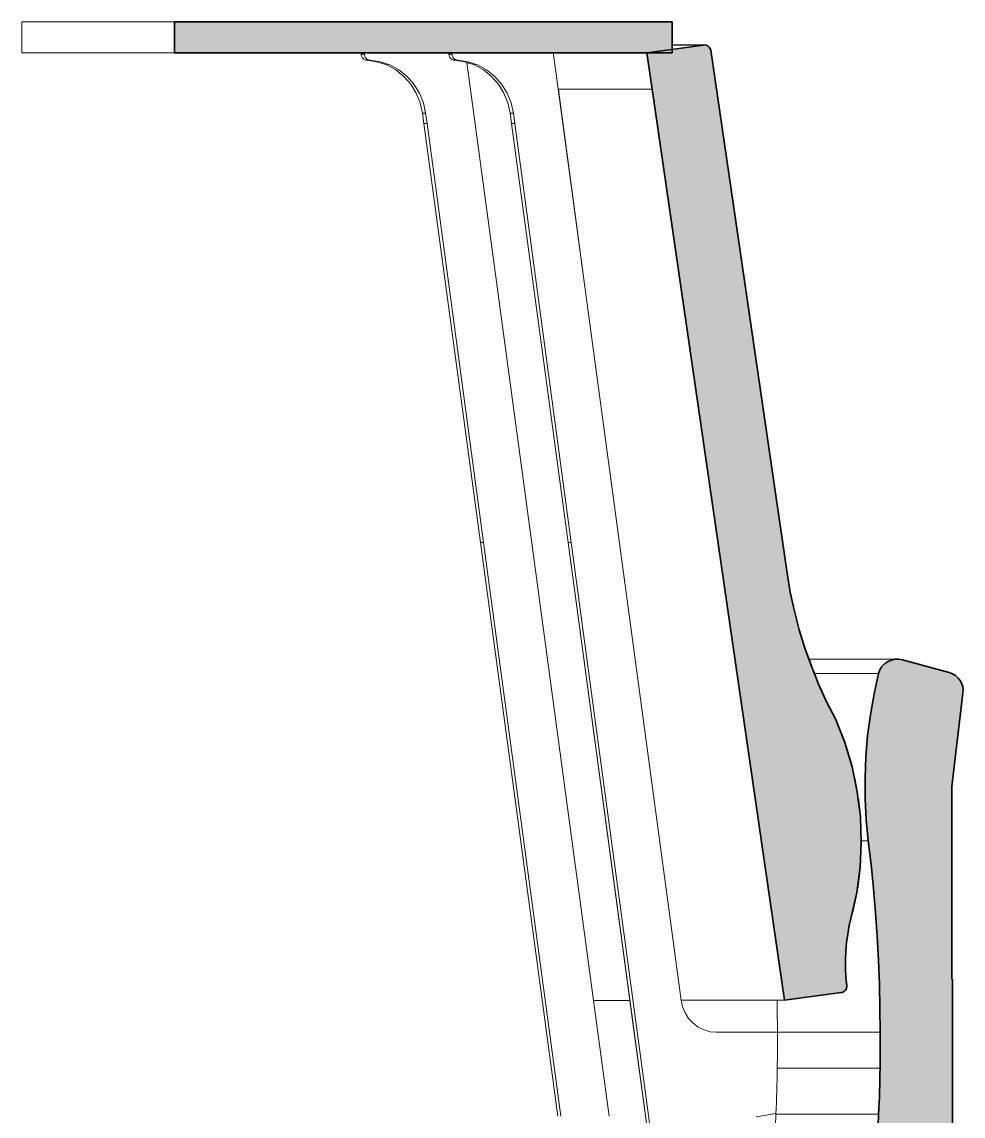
# Model space of a CAD drawing. Header units: millimetres. Extents: x -46169 to 135069, y -86316 to 18123.
# Drawn here: x 119253 to 120017, y -79791 to -78903 of the extents above; entities that cross this region are included whole.
import ezdxf

# ---------------------------------------------------------------- set-up
doc = ezdxf.new("R2010")
doc.units = ezdxf.units.MM
doc.header["$MEASUREMENT"] = 0
doc.linetypes.add('Wipeout_Contour', pattern=[1000, 0, -1000])
doc.layers.add('New_A-25-M_Wall_Int', color=7, linetype='Continuous')
doc.layers.add('New_A-35-M_FFE_Fixed', color=7, linetype='Continuous')
doc.layers.add('New_A-35-M_FFE_Fixed_Pen_No__104', color=7, linetype='Continuous', lineweight=15, true_color=0xa6a6a6)
doc.layers.add('New_A-35-M_FFE_Fixed_Pen_No__44', color=7, linetype='Continuous', lineweight=35, true_color=0x444444)
doc.layers.add('New_A-35-M_FFE_Fixed_Pen_No__93', color=8, linetype='Continuous', lineweight=13)

# ---------------------------------------------------------------- blocks, each defined once
blk = doc.blocks.new('Section Elem_15_3', base_point=(188935.42, -81480.18))
at = {"color": 254, "linetype": 'Wipeout_Contour', "lineweight": 0, "ltscale": 863458.144745}
blk.add_wipeout([(119716.57, -79696.81), (119729.22, -79790.68), (119755.68, -79790.68), (119755.68, -79959.43), (119781.55, -79959.43), (119746.14, -79696.81)], dxfattribs=at).dxf.layer = 'New_A-25-M_Wall_Int'
at = {"color": 254, "linetype": 'Wipeout_Contour', "lineweight": 0, "ltscale": 1870787.419879824}
blk.add_wipeout([(119787.73, -79696.73), (119787.74, -79696.81), (119788.91, -79702.03), (119790.97, -79706.96), (119793.83, -79711.42), (119797.42, -79715.29), (119801.62, -79718.44), (119806.29, -79720.76), (119811.28, -79722.18), (119816.44, -79722.66), (119865.88, -79722.66), (119865.67, -79703.19), (119865.51, -79696.73)], dxfattribs=at).dxf.layer = 'New_A-25-M_Wall_Int'
blk = doc.blocks.new('Section Elem_83_3', base_point=(188935.42, -81480.18))
at = {"layer": 'New_A-35-M_FFE_Fixed_Pen_No__44', "linetype": 'Continuous'}
blk.add_line((120007.81, -79679.66), (120007.26, -79679.66), dxfattribs=at)
at = {"layer": 'New_A-35-M_FFE_Fixed_Pen_No__44', "linetype": 'Continuous', "flags": 128}
blk.add_lwpolyline([(120007.81, -79679.66), (120007.81, -79811.66), (120007.81, -79823.66)], dxfattribs=at)
at = {"color": 254, "linetype": 'Wipeout_Contour', "lineweight": 0, "ltscale": 572204.812339}
blk.add_wipeout([(119252.89, -78927.76), (119376.76, -78927.76), (119376.76, -78902.76), (119252.89, -78902.76)], dxfattribs=at).dxf.layer = 'New_A-35-M_FFE_Fixed'
at = {"color": 254, "linetype": 'Wipeout_Contour', "lineweight": 0, "ltscale": 572949.848371}
blk.add_wipeout([(119528.18, -78928.84), (119530.76, -78928.84), (119530.76, -78927.76), (119528.18, -78927.76)], dxfattribs=at).dxf.layer = 'New_A-35-M_FFE_Fixed'
at = {"color": 254, "linetype": 'Wipeout_Contour', "lineweight": 0, "ltscale": 573816.541349}
blk.add_wipeout([(119780.52, -78921.54), (119805.96, -78921.54), (119806.97, -78921.5), (119780.52, -78921.5)], dxfattribs=at).dxf.layer = 'New_A-35-M_FFE_Fixed'
at = {"color": 254, "linetype": 'Wipeout_Contour', "lineweight": 0, "ltscale": 572992.323185}
blk.add_wipeout([(119540.95, -78935.05), (119543.54, -78935.05), (119535.32, -78933.83), (119532.74, -78933.83)], dxfattribs=at).dxf.layer = 'New_A-35-M_FFE_Fixed'
at = {"color": 254, "linetype": 'Wipeout_Contour', "lineweight": 0, "ltscale": 573192.433443}
blk.add_wipeout([(119602.02, -78929.78), (119599.44, -78929.78), (119599.69, -78930.69), (119602.28, -78930.69)], dxfattribs=at).dxf.layer = 'New_A-35-M_FFE_Fixed'
at = {"color": 254, "linetype": 'Wipeout_Contour', "lineweight": 0, "ltscale": 573089.662768}
blk.add_wipeout([(119562.76, -78946.96), (119565.34, -78946.96), (119558.78, -78941.71), (119556.19, -78941.71)], dxfattribs=at).dxf.layer = 'New_A-35-M_FFE_Fixed'
at = {"color": 254, "linetype": 'Wipeout_Contour', "lineweight": 0, "ltscale": 573392.127448}
blk.add_wipeout([(119642.12, -78953.3), (119639.53, -78953.3), (119644, -78960.54), (119646.59, -78960.54)], dxfattribs=at).dxf.layer = 'New_A-35-M_FFE_Fixed'
at = {"color": 254, "linetype": 'Wipeout_Contour', "lineweight": 0, "ltscale": 573184.055444}
blk.add_wipeout([(119576.04, -78968.47), (119578.62, -78968.47), (119575.42, -78960.54), (119572.83, -78960.54)], dxfattribs=at).dxf.layer = 'New_A-35-M_FFE_Fixed'
at = {"color": 254, "linetype": 'Wipeout_Contour', "lineweight": 0, "ltscale": 573233.982295}
blk.add_wipeout([(119579.02, -78985.28), (119581.61, -78985.28), (119580.47, -78976.84), (119577.89, -78976.84)], dxfattribs=at).dxf.layer = 'New_A-35-M_FFE_Fixed'
at = {"color": 254, "linetype": 'Wipeout_Contour', "lineweight": 0, "ltscale": 573471.564668}
blk.add_wipeout([(119649.06, -78976.84), (119650.2, -78985.28), (119652.79, -78985.28), (119651.65, -78976.84)], dxfattribs=at).dxf.layer = 'New_A-35-M_FFE_Fixed'
at = {"color": 254, "linetype": 'Wipeout_Contour', "lineweight": 0, "ltscale": 575354.577673}
blk.add_wipeout([(119892.04, -79421.96), (119892.68, -79423.74), (119952.71, -79423.74), (119955.23, -79421.96)], dxfattribs=at).dxf.layer = 'New_A-35-M_FFE_Fixed'
at = {"color": 254, "linetype": 'Wipeout_Contour', "lineweight": 0, "ltscale": 719218.983258}
blk.add_wipeout([(119947.98, -79431.4), (119895.69, -79431.4), (119899.26, -79440.2), (119902.89, -79448.11), (119944.24, -79448.11)], dxfattribs=at).dxf.layer = 'New_A-35-M_FFE_Fixed'
at = {"color": 254, "linetype": 'Wipeout_Contour', "lineweight": 0, "ltscale": 719458.055229}
blk.add_wipeout([(119937.61, -79498.97), (119923.91, -79498.97), (119926.42, -79507.31), (119928.25, -79516.05), (119936.95, -79516.05)], dxfattribs=at).dxf.layer = 'New_A-35-M_FFE_Fixed'
at = {"color": 254, "linetype": 'Wipeout_Contour', "lineweight": 0, "ltscale": 719669.626031}
blk.add_wipeout([(119933.04, -79586.6), (119941.79, -79586.6), (119939.6, -79567.24), (119933.87, -79567.24), (119933.91, -79568.3)], dxfattribs=at).dxf.layer = 'New_A-35-M_FFE_Fixed'
at = {"color": 254, "linetype": 'Wipeout_Contour', "lineweight": 0, "ltscale": 1007737.567924571}
blk.add_wipeout([(119922.85, -79642.95), (119922.59, -79644.82), (119946.69, -79644.82), (119945.34, -79625.39), (119926.64, -79625.39), (119925.8, -79629.2), (119924.16, -79636.04)], dxfattribs=at).dxf.layer = 'New_A-35-M_FFE_Fixed'
at = {"color": 254, "linetype": 'Wipeout_Contour', "lineweight": 0, "ltscale": 576009.739285}
blk.add_wipeout([(119865.82, -79744.41), (119949.23, -79744.41), (119949.27, -79740.79), (119865.85, -79740.79)], dxfattribs=at).dxf.layer = 'New_A-35-M_FFE_Fixed'
at = {"color": 254, "linetype": 'Wipeout_Contour', "lineweight": 0, "ltscale": 576034.470541}
blk.add_wipeout([(119865.64, -79756.34), (119949.04, -79756.34), (119949.13, -79751.66), (119865.72, -79751.66)], dxfattribs=at).dxf.layer = 'New_A-35-M_FFE_Fixed'
at = {"color": 254, "linetype": 'Wipeout_Contour', "lineweight": 0, "ltscale": 576118.659439}
blk.add_wipeout([(119864.66, -79789.08), (119864.22, -79798.79), (119947.52, -79798.79), (119947.99, -79789.08)], dxfattribs=at).dxf.layer = 'New_A-35-M_FFE_Fixed'
at = {"layer": 'New_A-35-M_FFE_Fixed_Pen_No__44', "linetype": 'Continuous'}
for p, q in [((119376.76, -78902.76), (119376.76, -78927.76)), ((119780.52, -78902.76), (119376.76, -78902.76))]:
    blk.add_line(p, q, dxfattribs=at)
at = {"layer": 'New_A-35-M_FFE_Fixed_Pen_No__93', "linetype": 'Continuous'}
for p, q in [((119252.89, -78902.76), (119252.89, -78927.76)), ((119252.89, -78902.76), (119376.76, -78902.76)), ((119252.89, -78927.76), (119376.76, -78927.76))]:
    blk.add_line(p, q, dxfattribs=at)
at = {"color": 254, "linetype": 'Wipeout_Contour', "lineweight": 0, "ltscale": 572975.609951}
blk.add_wipeout([(119532.74, -78933.83), (119535.32, -78933.83), (119534.42, -78933.69), (119531.83, -78933.69)], dxfattribs=at).dxf.layer = 'New_A-35-M_FFE_Fixed'
at = {"color": 254, "linetype": 'Wipeout_Contour', "lineweight": 0, "ltscale": 573198.86478}
blk.add_wipeout([(119603.26, -78932.28), (119602.7, -78931.53), (119600.11, -78931.53), (119600.67, -78932.28)], dxfattribs=at).dxf.layer = 'New_A-35-M_FFE_Fixed'
at = {"color": 254, "linetype": 'Wipeout_Contour', "lineweight": 0, "ltscale": 573056.240621}
blk.add_wipeout([(119556.19, -78941.71), (119558.78, -78941.71), (119551.44, -78937.7), (119548.85, -78937.7)], dxfattribs=at).dxf.layer = 'New_A-35-M_FFE_Fixed'
at = {"color": 254, "linetype": 'Wipeout_Contour', "lineweight": 0, "ltscale": 573122.750824}
blk.add_wipeout([(119568.36, -78953.3), (119570.95, -78953.3), (119565.34, -78946.96), (119562.76, -78946.96)], dxfattribs=at).dxf.layer = 'New_A-35-M_FFE_Fixed'
at = {"color": 254, "linetype": 'Wipeout_Contour', "lineweight": 0, "ltscale": 573360.35367}
blk.add_wipeout([(119636.52, -78946.96), (119633.93, -78946.96), (119639.53, -78953.3), (119642.12, -78953.3)], dxfattribs=at).dxf.layer = 'New_A-35-M_FFE_Fixed'
at = {"color": 254, "linetype": 'Wipeout_Contour', "lineweight": 0, "ltscale": 573421.650515}
blk.add_wipeout([(119646.59, -78960.54), (119644, -78960.54), (119647.21, -78968.47), (119649.8, -78968.47)], dxfattribs=at).dxf.layer = 'New_A-35-M_FFE_Fixed'
at = {"color": 254, "linetype": 'Wipeout_Contour', "lineweight": 0, "ltscale": 573210.462246}
blk.add_wipeout([(119576.04, -78968.47), (119577.89, -78976.84), (119580.47, -78976.84), (119578.62, -78968.47)], dxfattribs=at).dxf.layer = 'New_A-35-M_FFE_Fixed'
at = {"color": 254, "linetype": 'Wipeout_Contour', "lineweight": 0, "ltscale": 573934.387256}
blk.add_wipeout([(119652.79, -78985.28), (119650.2, -78985.28), (119696.05, -79325.29), (119698.63, -79325.29)], dxfattribs=at).dxf.layer = 'New_A-35-M_FFE_Fixed'
at = {"color": 254, "linetype": 'Wipeout_Contour', "lineweight": 0, "ltscale": 575354.796041}
blk.add_wipeout([(119958.06, -79420.7), (119891.6, -79420.7), (119892.04, -79421.96), (119955.23, -79421.96)], dxfattribs=at).dxf.layer = 'New_A-35-M_FFE_Fixed'
at = {"color": 254, "linetype": 'Wipeout_Contour', "lineweight": 0, "ltscale": 575365.779522}
blk.add_wipeout([(119949.01, -79428.56), (119894.54, -79428.56), (119895.69, -79431.4), (119947.98, -79431.4)], dxfattribs=at).dxf.layer = 'New_A-35-M_FFE_Fixed'
at = {"color": 254, "linetype": 'Wipeout_Contour', "lineweight": 0, "ltscale": 719397.992679}
blk.add_wipeout([(119918.27, -79481.93), (119920.51, -79487.61), (119923.91, -79498.97), (119937.61, -79498.97), (119939.05, -79481.93)], dxfattribs=at).dxf.layer = 'New_A-35-M_FFE_Fixed'
at = {"color": 254, "linetype": 'Wipeout_Contour', "lineweight": 0, "ltscale": 719516.154718}
blk.add_wipeout([(119928.25, -79516.05), (119930.64, -79527.42), (119931.34, -79533.15), (119937.06, -79533.15), (119936.95, -79516.05)], dxfattribs=at).dxf.layer = 'New_A-35-M_FFE_Fixed'
at = {"color": 254, "linetype": 'Wipeout_Contour', "lineweight": 0, "ltscale": 719772.986278}
blk.add_wipeout([(119930.23, -79609.14), (119926.64, -79625.39), (119945.34, -79625.39), (119943.71, -79605.98), (119930.65, -79605.98)], dxfattribs=at).dxf.layer = 'New_A-35-M_FFE_Fixed'
at = {"color": 254, "linetype": 'Wipeout_Contour', "lineweight": 0, "ltscale": 1007805.529011206}
blk.add_wipeout([(119920.96, -79663.92), (119920.96, -79664.27), (119947.77, -79664.27), (119946.69, -79644.82), (119922.59, -79644.82), (119921.88, -79649.91), (119921.25, -79656.91)], dxfattribs=at).dxf.layer = 'New_A-35-M_FFE_Fixed'
at = {"color": 254, "linetype": 'Wipeout_Contour', "lineweight": 0, "ltscale": 576001.810935}
blk.add_wipeout([(119865.88, -79737.16), (119865.85, -79740.79), (119949.27, -79740.79), (119949.3, -79737.16)], dxfattribs=at).dxf.layer = 'New_A-35-M_FFE_Fixed'
at = {"color": 254, "linetype": 'Wipeout_Contour', "lineweight": 0, "ltscale": 576103.787487}
blk.add_wipeout([(119864.84, -79784.4), (119864.66, -79789.08), (119947.99, -79789.08), (119948.19, -79784.4)], dxfattribs=at).dxf.layer = 'New_A-35-M_FFE_Fixed'
at = {"color": 254, "linetype": 'Wipeout_Contour', "lineweight": 0, "ltscale": 572957.885063}
blk.add_wipeout([(119528.93, -78931.53), (119531.52, -78931.53), (119531.11, -78930.69), (119528.52, -78930.69)], dxfattribs=at).dxf.layer = 'New_A-35-M_FFE_Fixed'
at = {"color": 254, "linetype": 'Wipeout_Contour', "lineweight": 0, "ltscale": 573023.471445}
blk.add_wipeout([(119548.85, -78937.7), (119551.44, -78937.7), (119543.54, -78935.05), (119540.95, -78935.05)], dxfattribs=at).dxf.layer = 'New_A-35-M_FFE_Fixed'
at = {"color": 254, "linetype": 'Wipeout_Contour', "lineweight": 0, "ltscale": 573209.75964}
blk.add_wipeout([(119604.74, -78933.38), (119602.15, -78933.38), (119603.01, -78933.69), (119605.6, -78933.69)], dxfattribs=at).dxf.layer = 'New_A-35-M_FFE_Fixed'
at = {"color": 254, "linetype": 'Wipeout_Contour', "lineweight": 0, "ltscale": 573327.267239}
blk.add_wipeout([(119627.36, -78941.71), (119633.93, -78946.96), (119636.52, -78946.96), (119629.95, -78941.71)], dxfattribs=at).dxf.layer = 'New_A-35-M_FFE_Fixed'
at = {"color": 254, "linetype": 'Wipeout_Contour', "lineweight": 0, "ltscale": 573154.527767}
blk.add_wipeout([(119572.83, -78960.54), (119575.42, -78960.54), (119570.95, -78953.3), (119568.36, -78953.3)], dxfattribs=at).dxf.layer = 'New_A-35-M_FFE_Fixed'
at = {"color": 254, "linetype": 'Wipeout_Contour', "lineweight": 0, "ltscale": 573448.051397}
blk.add_wipeout([(119651.65, -78976.84), (119649.8, -78968.47), (119647.21, -78968.47), (119649.06, -78976.84)], dxfattribs=at).dxf.layer = 'New_A-35-M_FFE_Fixed'
at = {"color": 254, "linetype": 'Wipeout_Contour', "lineweight": 0, "ltscale": 575361.050036}
blk.add_wipeout([(119964.22, -79419.94), (119891.32, -79419.94), (119891.35, -79420.02), (119961.1, -79420.02)], dxfattribs=at).dxf.layer = 'New_A-35-M_FFE_Fixed'
at = {"color": 254, "linetype": 'Wipeout_Contour', "lineweight": 0, "ltscale": 575360.130837}
blk.add_wipeout([(119950.6, -79425.97), (119893.48, -79425.97), (119894.54, -79428.56), (119949.01, -79428.56)], dxfattribs=at).dxf.layer = 'New_A-35-M_FFE_Fixed'
at = {"color": 254, "linetype": 'Wipeout_Contour', "lineweight": 0, "ltscale": 719335.949891}
blk.add_wipeout([(119911.17, -79464.97), (119912.94, -79468.44), (119918.27, -79481.93), (119939.05, -79481.93), (119941.26, -79464.97)], dxfattribs=at).dxf.layer = 'New_A-35-M_FFE_Fixed'
at = {"color": 254, "linetype": 'Wipeout_Contour', "lineweight": 0, "ltscale": 719572.511586}
blk.add_wipeout([(119937.06, -79533.15), (119931.34, -79533.15), (119933.14, -79547.79), (119933.23, -79550.22), (119937.94, -79550.22)], dxfattribs=at).dxf.layer = 'New_A-35-M_FFE_Fixed'
at = {"color": 254, "linetype": 'Wipeout_Contour', "lineweight": 0, "ltscale": 719723.526167}
blk.add_wipeout([(119932.94, -79588.79), (119930.65, -79605.98), (119943.71, -79605.98), (119941.79, -79586.6), (119933.04, -79586.6)], dxfattribs=at).dxf.layer = 'New_A-35-M_FFE_Fixed'
at = {"color": 254, "linetype": 'Wipeout_Contour', "lineweight": 0, "ltscale": 863901.671416}
blk.add_wipeout([(119947.77, -79664.27), (119920.96, -79664.27), (119921, -79670.94), (119921.38, -79677.96), (119921.98, -79683.72), (119948.56, -79683.72)], dxfattribs=at).dxf.layer = 'New_A-35-M_FFE_Fixed'
at = {"color": 254, "linetype": 'Wipeout_Contour', "lineweight": 0, "ltscale": 575985.860763}
blk.add_wipeout([(119865.89, -79733.54), (119949.31, -79733.54), (119949.32, -79729.91), (119865.9, -79729.91)], dxfattribs=at).dxf.layer = 'New_A-35-M_FFE_Fixed'
at = {"color": 254, "linetype": 'Wipeout_Contour', "lineweight": 0, "ltscale": 576017.63641}
blk.add_wipeout([(119865.82, -79744.41), (119865.77, -79748.04), (119949.19, -79748.04), (119949.23, -79744.41)], dxfattribs=at).dxf.layer = 'New_A-35-M_FFE_Fixed'
at = {"color": 254, "linetype": 'Wipeout_Contour', "lineweight": 0, "ltscale": 576094.043362}
blk.add_wipeout([(119865.01, -79779.72), (119864.84, -79784.4), (119948.19, -79784.4), (119948.37, -79779.72)], dxfattribs=at).dxf.layer = 'New_A-35-M_FFE_Fixed'
at = {"color": 254, "linetype": 'Wipeout_Contour', "lineweight": 0, "ltscale": 572961.267199}
blk.add_wipeout([(119529.5, -78932.28), (119532.08, -78932.28), (119531.52, -78931.53), (119528.93, -78931.53)], dxfattribs=at).dxf.layer = 'New_A-35-M_FFE_Fixed'
at = {"color": 254, "linetype": 'Wipeout_Contour', "lineweight": 0, "ltscale": 573206.133044}
blk.add_wipeout([(119603.95, -78932.9), (119601.36, -78932.9), (119602.15, -78933.38), (119604.74, -78933.38)], dxfattribs=at).dxf.layer = 'New_A-35-M_FFE_Fixed'
at = {"color": 254, "linetype": 'Wipeout_Contour', "lineweight": 0, "ltscale": 719172.325167}
blk.add_wipeout([(119892.68, -79423.74), (119893.37, -79425.68), (119893.48, -79425.97), (119950.6, -79425.97), (119952.71, -79423.74)], dxfattribs=at).dxf.layer = 'New_A-35-M_FFE_Fixed'
at = {"color": 254, "linetype": 'Wipeout_Contour', "lineweight": 0, "ltscale": 719276.534979}
blk.add_wipeout([(119944.24, -79448.11), (119902.89, -79448.11), (119905.79, -79454.46), (119911.17, -79464.97), (119941.26, -79464.97)], dxfattribs=at).dxf.layer = 'New_A-35-M_FFE_Fixed'
at = {"color": 254, "linetype": 'Wipeout_Contour', "lineweight": 0, "ltscale": 575698.320119}
blk.add_wipeout([(119937.94, -79550.22), (119933.23, -79550.22), (119933.87, -79567.24), (119939.6, -79567.24)], dxfattribs=at).dxf.layer = 'New_A-35-M_FFE_Fixed'
at = {"color": 254, "linetype": 'Wipeout_Contour', "lineweight": 0, "ltscale": 2159682.46648636}
blk.add_wipeout([(119865.51, -79696.73), (119865.67, -79703.19), (119949.07, -79703.19), (119948.56, -79683.72), (119921.98, -79683.72), (119922.11, -79684.94), (119922.13, -79685.91), (119921.96, -79686.87), (119921.61, -79687.78), (119921.07, -79688.6), (119920.39, -79689.31), (119919.57, -79689.88), (119918.66, -79690.28), (119917.68, -79690.51), (119871.54, -79696.73)], dxfattribs=at).dxf.layer = 'New_A-35-M_FFE_Fixed'
at = {"color": 254, "linetype": 'Wipeout_Contour', "lineweight": 0, "ltscale": 576025.502254}
blk.add_wipeout([(119865.72, -79751.66), (119949.13, -79751.66), (119949.19, -79748.04), (119865.77, -79748.04)], dxfattribs=at).dxf.layer = 'New_A-35-M_FFE_Fixed'
at = {"color": 254, "linetype": 'Wipeout_Contour', "lineweight": 0, "ltscale": 576084.246293}
blk.add_wipeout([(119865.01, -79779.72), (119948.37, -79779.72), (119948.54, -79775.05), (119865.17, -79775.05)], dxfattribs=at).dxf.layer = 'New_A-35-M_FFE_Fixed'
at = {"layer": 'New_A-35-M_FFE_Fixed_Pen_No__93', "linetype": 'Continuous'}
blk.add_line((119939.6, -79567.24), (119933.87, -79567.24), dxfattribs=at)
at = {"color": 254, "linetype": 'Wipeout_Contour', "lineweight": 0, "ltscale": 572968.535767}
blk.add_wipeout([(119530.97, -78933.38), (119533.56, -78933.38), (119532.77, -78932.9), (119530.18, -78932.9)], dxfattribs=at).dxf.layer = 'New_A-35-M_FFE_Fixed'
at = {"color": 254, "linetype": 'Wipeout_Contour', "lineweight": 0, "ltscale": 573213.207686}
blk.add_wipeout([(119603.01, -78933.69), (119603.91, -78933.83), (119606.5, -78933.83), (119605.6, -78933.69)], dxfattribs=at).dxf.layer = 'New_A-35-M_FFE_Fixed'
at = {"color": 254, "linetype": 'Wipeout_Contour', "lineweight": 0, "ltscale": 575356.982888}
blk.add_wipeout([(119961.1, -79420.02), (119891.35, -79420.02), (119891.6, -79420.7), (119958.06, -79420.7)], dxfattribs=at).dxf.layer = 'New_A-35-M_FFE_Fixed'
at = {"color": 254, "linetype": 'Wipeout_Contour', "lineweight": 0, "ltscale": 575943.818938}
blk.add_wipeout([(119865.67, -79703.19), (119865.88, -79722.66), (119949.3, -79722.66), (119949.07, -79703.19)], dxfattribs=at).dxf.layer = 'New_A-35-M_FFE_Fixed'
at = {"color": 254, "linetype": 'Wipeout_Contour', "lineweight": 0, "ltscale": 576074.396386}
blk.add_wipeout([(119865.31, -79770.37), (119865.17, -79775.05), (119948.54, -79775.05), (119948.69, -79770.37)], dxfattribs=at).dxf.layer = 'New_A-35-M_FFE_Fixed'
at = {"color": 254, "linetype": 'Wipeout_Contour', "lineweight": 0, "ltscale": 572972.162228}
blk.add_wipeout([(119531.83, -78933.69), (119534.42, -78933.69), (119533.56, -78933.38), (119530.97, -78933.38)], dxfattribs=at).dxf.layer = 'New_A-35-M_FFE_Fixed'
at = {"color": 254, "linetype": 'Wipeout_Contour', "lineweight": 0, "ltscale": 573229.923052}
blk.add_wipeout([(119614.72, -78935.05), (119606.5, -78933.83), (119603.91, -78933.83), (119612.13, -78935.05)], dxfattribs=at).dxf.layer = 'New_A-35-M_FFE_Fixed'
at = {"color": 254, "linetype": 'Wipeout_Contour', "lineweight": 0, "ltscale": 575969.786326}
blk.add_wipeout([(119865.88, -79722.66), (119865.9, -79726.29), (119949.32, -79726.29), (119949.3, -79722.66)], dxfattribs=at).dxf.layer = 'New_A-35-M_FFE_Fixed'
at = {"color": 254, "linetype": 'Wipeout_Contour', "lineweight": 0, "ltscale": 576064.49375}
blk.add_wipeout([(119865.44, -79765.69), (119865.31, -79770.37), (119948.69, -79770.37), (119948.82, -79765.69)], dxfattribs=at).dxf.layer = 'New_A-35-M_FFE_Fixed'
at = {"color": 254, "linetype": 'Wipeout_Contour', "lineweight": 0, "ltscale": 572964.860271}
blk.add_wipeout([(119530.18, -78932.9), (119532.77, -78932.9), (119532.08, -78932.28), (119529.5, -78932.28)], dxfattribs=at).dxf.layer = 'New_A-35-M_FFE_Fixed'
at = {"color": 254, "linetype": 'Wipeout_Contour', "lineweight": 0, "ltscale": 573195.483075}
blk.add_wipeout([(119602.28, -78930.69), (119599.69, -78930.69), (119600.11, -78931.53), (119602.7, -78931.53)], dxfattribs=at).dxf.layer = 'New_A-35-M_FFE_Fixed'
at = {"color": 254, "linetype": 'Wipeout_Contour', "lineweight": 0, "ltscale": 573261.074405}
blk.add_wipeout([(119612.13, -78935.05), (119620.02, -78937.7), (119622.61, -78937.7), (119614.72, -78935.05)], dxfattribs=at).dxf.layer = 'New_A-35-M_FFE_Fixed'
at = {"color": 254, "linetype": 'Wipeout_Contour', "lineweight": 0, "ltscale": 575977.83905}
blk.add_wipeout([(119865.9, -79726.29), (119865.9, -79729.91), (119949.32, -79729.91), (119949.32, -79726.29)], dxfattribs=at).dxf.layer = 'New_A-35-M_FFE_Fixed'
at = {"color": 254, "linetype": 'Wipeout_Contour', "lineweight": 0, "ltscale": 576054.53849}
blk.add_wipeout([(119865.44, -79765.69), (119948.82, -79765.69), (119948.94, -79761.02), (119865.55, -79761.02)], dxfattribs=at).dxf.layer = 'New_A-35-M_FFE_Fixed'
at = {"color": 254, "linetype": 'Wipeout_Contour', "lineweight": 0, "ltscale": 572952.225617}
blk.add_wipeout([(119528.26, -78929.78), (119530.85, -78929.78), (119530.76, -78928.84), (119528.18, -78928.84)], dxfattribs=at).dxf.layer = 'New_A-35-M_FFE_Fixed'
at = {"color": 254, "linetype": 'Wipeout_Contour', "lineweight": 0, "ltscale": 573202.457605}
blk.add_wipeout([(119603.26, -78932.28), (119600.67, -78932.28), (119601.36, -78932.9), (119603.95, -78932.9)], dxfattribs=at).dxf.layer = 'New_A-35-M_FFE_Fixed'
at = {"color": 254, "linetype": 'Wipeout_Contour', "lineweight": 0, "ltscale": 573293.845131}
blk.add_wipeout([(119622.61, -78937.7), (119620.02, -78937.7), (119627.36, -78941.71), (119629.95, -78941.71)], dxfattribs=at).dxf.layer = 'New_A-35-M_FFE_Fixed'
at = {"color": 254, "linetype": 'Wipeout_Contour', "lineweight": 0, "ltscale": 575993.851411}
blk.add_wipeout([(119865.89, -79733.54), (119865.88, -79737.16), (119949.3, -79737.16), (119949.31, -79733.54)], dxfattribs=at).dxf.layer = 'New_A-35-M_FFE_Fixed'
at = {"color": 254, "linetype": 'Wipeout_Contour', "lineweight": 0, "ltscale": 576044.530718}
blk.add_wipeout([(119865.55, -79761.02), (119948.94, -79761.02), (119949.04, -79756.34), (119865.64, -79756.34)], dxfattribs=at).dxf.layer = 'New_A-35-M_FFE_Fixed'
at = {"layer": 'New_A-35-M_FFE_Fixed_Pen_No__104', "linetype": 'Continuous'}
blk.add_hatch(color=256, dxfattribs=at).paths.add_polyline_path([(119942.98, -79869.68), (119943.62, -79870.52), (119944.42, -79871.21), (119945.36, -79871.73), (119946.38, -79872.05), (119947.45, -79872.16), (119988.66, -79872.16), (120001.08, -79872.16), (120007.3, -79872.16), (120007.29, -79823.66), (120007.81, -79823.66), (120007.81, -79811.66), (120007.81, -79679.66), (120007.26, -79679.66), (120007.26, -79523.28), (120016.34, -79447.41), (120016.5, -79444.71), (120016.16, -79442.03), (120015.32, -79439.46), (120014.02, -79437.07), (120012.29, -79434.94), (120010.2, -79433.15), (120007.81, -79431.75), (120005.2, -79430.78), (119967.3, -79420.46), (119964.22, -79419.94), (119961.1, -79420.02), (119958.06, -79420.7), (119955.23, -79421.96), (119952.71, -79423.74), (119950.6, -79425.97), (119949.01, -79428.56), (119947.98, -79431.4), (119944.24, -79448.11), (119941.26, -79464.97), (119939.05, -79481.93), (119937.61, -79498.97), (119936.95, -79516.05), (119937.06, -79533.15), (119937.94, -79550.22), (119939.6, -79567.24), (119941.79, -79586.6), (119943.71, -79605.98), (119945.34, -79625.39), (119946.69, -79644.82), (119947.77, -79664.27), (119948.56, -79683.72), (119949.07, -79703.19), (119949.3, -79722.66), (119949.32, -79726.29), (119949.32, -79729.91), (119949.31, -79733.54), (119949.3, -79737.16), (119949.27, -79740.79), (119949.23, -79744.41), (119949.19, -79748.04), (119949.13, -79751.66), (119949.04, -79756.34), (119948.94, -79761.02), (119948.82, -79765.69), (119948.69, -79770.37), (119948.54, -79775.05), (119948.37, -79779.72), (119948.19, -79784.4), (119947.99, -79789.08), (119947.52, -79798.79), (119946.99, -79808.5), (119946.38, -79818.21), (119945.7, -79827.91), (119944.96, -79837.61), (119944.14, -79847.3), (119943.26, -79856.99), (119942.3, -79866.67), (119942.31, -79867.71), (119942.54, -79868.73)])
at = {"layer": 'New_A-35-M_FFE_Fixed_Pen_No__44', "linetype": 'Continuous', "flags": 128}
blk.add_lwpolyline([(120007.26, -79679.66), (120007.26, -79523.28), (120016.34, -79447.41), (120016.5, -79444.71), (120016.16, -79442.03), (120015.32, -79439.46), (120014.02, -79437.07), (120012.29, -79434.94), (120010.2, -79433.15), (120007.81, -79431.75), (120005.2, -79430.78), (119967.3, -79420.46), (119964.22, -79419.94), (119961.1, -79420.02), (119958.06, -79420.7), (119955.23, -79421.96), (119952.71, -79423.74), (119950.6, -79425.97), (119949.01, -79428.56), (119947.98, -79431.4), (119944.24, -79448.11), (119941.26, -79464.97), (119939.05, -79481.93), (119937.61, -79498.97), (119936.95, -79516.05), (119937.06, -79533.15), (119937.94, -79550.22), (119939.6, -79567.24), (119941.79, -79586.6), (119943.71, -79605.98), (119945.34, -79625.39), (119946.69, -79644.82), (119947.77, -79664.27), (119948.56, -79683.72), (119949.07, -79703.19), (119949.3, -79722.66), (119949.32, -79726.29), (119949.32, -79729.91), (119949.31, -79733.54), (119949.3, -79737.16), (119949.27, -79740.79), (119949.23, -79744.41), (119949.19, -79748.04), (119949.13, -79751.66), (119949.04, -79756.34), (119948.94, -79761.02), (119948.82, -79765.69), (119948.69, -79770.37), (119948.54, -79775.05), (119948.37, -79779.72), (119948.19, -79784.4), (119947.99, -79789.08), (119947.52, -79798.79)], dxfattribs=at)
at = {"color": 254, "linetype": 'Wipeout_Contour', "lineweight": 0, "ltscale": 572954.834836}
blk.add_wipeout([(119528.52, -78930.69), (119531.11, -78930.69), (119530.85, -78929.78), (119528.26, -78929.78)], dxfattribs=at).dxf.layer = 'New_A-35-M_FFE_Fixed'
at = {"color": 254, "linetype": 'Wipeout_Contour', "lineweight": 0, "ltscale": 573189.824966}
blk.add_wipeout([(119601.94, -78928.84), (119599.35, -78928.84), (119599.44, -78929.78), (119602.02, -78929.78)], dxfattribs=at).dxf.layer = 'New_A-35-M_FFE_Fixed'
at = {"color": 254, "linetype": 'Wipeout_Contour', "lineweight": 0, "ltscale": 573187.44862}
blk.add_wipeout([(119601.94, -78927.76), (119599.35, -78927.76), (119599.35, -78928.84), (119601.94, -78928.84)], dxfattribs=at).dxf.layer = 'New_A-35-M_FFE_Fixed'
at = {"color": 254, "linetype": 'Wipeout_Contour', "lineweight": 0, "ltscale": 12373648.85511816}
blk.add_wipeout([(119601.94, -78927.76), (119601.94, -78928.84), (119602.02, -78929.78), (119602.28, -78930.69), (119602.7, -78931.53), (119603.26, -78932.28), (119603.95, -78932.9), (119604.74, -78933.38), (119605.6, -78933.69), (119606.5, -78933.83), (119614.72, -78935.05), (119622.61, -78937.7), (119629.95, -78941.71), (119636.52, -78946.96), (119642.12, -78953.3), (119646.59, -78960.54), (119649.8, -78968.47), (119651.65, -78976.84), (119797.13, -80055.77), (119797.46, -80066.43), (119795.6, -80076.92), (119791.63, -80086.76), (119785.74, -80095.5), (119778.18, -80102.76), (119769.32, -80108.19), (119759.54, -80111.55), (119755.68, -80111.98), (119755.68, -80118.68), (119902.37, -80118.68), (119902.37, -80117.68), (119902.27, -80116.71), (119902, -80115.77), (119901.55, -80114.91), (119900.95, -80114.15), (119900.22, -80113.53), (119899.38, -80113.07), (119898.48, -80112.78), (119897.54, -80112.68), (119894.25, -80112.68), (119883.93, -80111.73), (119873.94, -80108.88), (119864.6, -80104.24), (119856.2, -80097.95), (119849.03, -80090.21), (119843.29, -80081.28), (119839.19, -80071.43), (119836.85, -80060.98), (119805.47, -79828.3), (119805.23, -79822.55), (119806.06, -79816.87), (119807.92, -79811.45), (119810.74, -79806.5), (119814.43, -79802.19), (119818.84, -79798.7), (119823.81, -79796.13), (119829.17, -79794.6), (119838.85, -79792.96), (119848.54, -79791.29), (119858.21, -79789.59), (119864.68, -79788.43), (119864.84, -79784.4), (119865.01, -79779.72), (119865.17, -79775.05), (119865.31, -79770.37), (119865.44, -79765.69), (119865.55, -79761.02), (119865.64, -79756.34), (119865.72, -79751.66), (119865.77, -79748.04), (119865.82, -79744.41), (119865.85, -79740.79), (119865.88, -79737.16), (119865.89, -79733.57), (119865.9, -79729.91), (119865.9, -79726.29), (119865.88, -79722.66), (119816.44, -79722.66), (119811.28, -79722.18), (119806.29, -79720.76), (119801.62, -79718.44), (119797.42, -79715.29), (119793.83, -79711.42), (119790.97, -79706.96), (119788.91, -79702.03), (119787.74, -79696.81), (119684.04, -78927.76)], dxfattribs=at).dxf.layer = 'New_A-35-M_FFE_Fixed'
at = {"layer": 'New_A-35-M_FFE_Fixed_Pen_No__93', "linetype": 'Continuous'}
for p, q in [((119964.22, -79419.94), (119891.32, -79419.94)), ((119947.98, -79431.4), (119895.69, -79431.4)), ((119865.67, -79703.19), (119865.88, -79722.66)), ((119806.29, -79720.76), (119801.62, -79718.44)), ((119811.28, -79722.18), (119806.29, -79720.76)), ((119816.44, -79722.66), (119811.28, -79722.18)), ((119865.88, -79722.66), (119816.44, -79722.66)), ((119865.88, -79722.66), (119865.9, -79726.29)), ((119949.3, -79722.66), (119865.88, -79722.66)), ((119865.9, -79726.29), (119865.9, -79729.91)), ((119865.89, -79733.54), (119865.88, -79737.16)), ((119865.9, -79729.91), (119865.89, -79733.54)), ((119865.82, -79744.41), (119865.77, -79748.04)), ((119865.85, -79740.79), (119865.82, -79744.41)), ((119865.88, -79737.16), (119865.85, -79740.79)), ((119865.72, -79751.66), (119865.64, -79756.34)), ((119865.77, -79748.04), (119865.72, -79751.66)), ((119949.13, -79751.66), (119865.72, -79751.66)), ((119865.55, -79761.02), (119865.44, -79765.69)), ((119865.64, -79756.34), (119865.55, -79761.02)), ((119865.31, -79770.37), (119865.17, -79775.05)), ((119865.44, -79765.69), (119865.31, -79770.37)), ((119865.01, -79779.72), (119864.84, -79784.4)), ((119865.17, -79775.05), (119865.01, -79779.72)), ((119858.21, -79789.59), (119864.68, -79788.43)), ((119864.66, -79789.08), (119864.22, -79798.79)), ((119864.84, -79784.4), (119864.66, -79789.08)), ((119947.99, -79789.08), (119864.66, -79789.08)), ((119848.54, -79791.29), (119858.21, -79789.59))]:
    blk.add_line(p, q, dxfattribs=at)
at = {"color": 254, "linetype": 'Wipeout_Contour', "lineweight": 0, "ltscale": 573630.881531}
blk.add_wipeout([(119759.82, -78927.76), (119684.04, -78927.76), (119688.05, -78957.47), (119764.11, -78957.47)], dxfattribs=at).dxf.layer = 'New_A-35-M_FFE_Fixed'
at = {"color": 254, "linetype": 'Wipeout_Contour', "lineweight": 0, "ltscale": 430353.18942}
blk.add_wipeout([(119780.52, -78924.97), (119805.96, -78921.54), (119780.52, -78921.54)], dxfattribs=at).dxf.layer = 'New_A-35-M_FFE_Fixed'
at = {"color": 254, "linetype": 'Wipeout_Contour', "lineweight": 0, "ltscale": 573696.949807}
blk.add_wipeout([(119579.02, -78985.28), (119624.87, -79325.29), (119627.46, -79325.29), (119581.61, -78985.28)], dxfattribs=at).dxf.layer = 'New_A-35-M_FFE_Fixed'
at = {"color": 254, "linetype": 'Wipeout_Contour', "lineweight": 0, "ltscale": 575359.413383}
blk.add_wipeout([(119696.05, -79325.29), (119794.54, -80055.77), (119797.13, -80055.77), (119698.63, -79325.29)], dxfattribs=at).dxf.layer = 'New_A-35-M_FFE_Fixed'
at = {"layer": 'New_A-35-M_FFE_Fixed_Pen_No__44', "linetype": 'Continuous'}
blk.add_line((119780.52, -78902.76), (119780.52, -78927.76), dxfattribs=at)
at = {"layer": 'New_A-35-M_FFE_Fixed_Pen_No__93', "linetype": 'Continuous'}
for p, q in [((119806.97, -78921.5), (119780.52, -78921.5)), ((119805.96, -78921.54), (119780.52, -78921.54)), ((119790.97, -79706.96), (119788.91, -79702.03)), ((119793.83, -79711.42), (119790.97, -79706.96)), ((119797.42, -79715.29), (119793.83, -79711.42)), ((119801.62, -79718.44), (119797.42, -79715.29))]:
    blk.add_line(p, q, dxfattribs=at)
at = {"color": 254, "linetype": 'Wipeout_Contour', "lineweight": 0, "ltscale": 574659.622801}
blk.add_wipeout([(119688.05, -78957.47), (119787.73, -79696.73), (119871.54, -79696.73), (119764.11, -78957.47)], dxfattribs=at).dxf.layer = 'New_A-35-M_FFE_Fixed'
at = {"layer": 'New_A-35-M_FFE_Fixed_Pen_No__104', "linetype": 'Continuous'}
blk.add_hatch(color=256, dxfattribs=at).paths.add_polyline_path([(119811.56, -78924.84), (119811.13, -78923.95), (119810.54, -78923.16), (119809.79, -78922.5), (119808.93, -78921.99), (119807.97, -78921.65), (119806.97, -78921.5), (119805.96, -78921.54), (119759.82, -78927.76), (119764.11, -78957.47), (119871.54, -79696.73), (119917.68, -79690.51), (119918.66, -79690.28), (119919.57, -79689.88), (119920.39, -79689.31), (119921.07, -79688.6), (119921.61, -79687.78), (119921.96, -79686.87), (119922.13, -79685.91), (119922.11, -79684.94), (119921.38, -79677.96), (119921, -79670.94), (119920.96, -79663.92), (119921.25, -79656.91), (119921.88, -79649.91), (119922.85, -79642.95), (119924.16, -79636.04), (119925.8, -79629.2), (119930.23, -79609.14), (119932.94, -79588.79), (119933.91, -79568.3), (119933.14, -79547.79), (119930.64, -79527.42), (119926.42, -79507.31), (119920.51, -79487.61), (119912.94, -79468.44), (119905.79, -79454.46), (119899.26, -79440.2), (119893.37, -79425.68), (119888.12, -79410.94), (119883.52, -79395.99), (119879.58, -79380.87), (119876.32, -79365.6), (119873.73, -79350.21), (119811.8, -78925.8)])
at = {"layer": 'New_A-35-M_FFE_Fixed_Pen_No__44', "linetype": 'Continuous', "flags": 128}
for points in [[(119871.54, -79696.73), (119917.68, -79690.51), (119918.66, -79690.28), (119919.57, -79689.88), (119920.39, -79689.31), (119921.07, -79688.6), (119921.61, -79687.78), (119921.96, -79686.87), (119922.13, -79685.91), (119922.11, -79684.94), (119921.38, -79677.96), (119921, -79670.94), (119920.96, -79663.92), (119921.25, -79656.91), (119921.88, -79649.91), (119922.85, -79642.95), (119924.16, -79636.04), (119925.8, -79629.2), (119930.23, -79609.14), (119932.94, -79588.79), (119933.91, -79568.3), (119933.14, -79547.79), (119930.64, -79527.42), (119926.42, -79507.31), (119920.51, -79487.61), (119912.94, -79468.44), (119905.79, -79454.46), (119899.26, -79440.2), (119893.37, -79425.68), (119888.12, -79410.94), (119883.52, -79395.99), (119879.58, -79380.87), (119876.32, -79365.6), (119873.73, -79350.21), (119811.8, -78925.8), (119811.56, -78924.84), (119811.13, -78923.95), (119810.54, -78923.16), (119809.79, -78922.5), (119808.93, -78921.99), (119807.97, -78921.65), (119806.97, -78921.5), (119805.96, -78921.54), (119759.82, -78927.76)], [(119759.82, -78927.76), (119764.11, -78957.47), (119871.54, -79696.73)]]:
    blk.add_lwpolyline(points, dxfattribs=at)
at = {"layer": 'New_A-35-M_FFE_Fixed_Pen_No__93', "linetype": 'Continuous'}
for p, q in [((119787.74, -79696.81), (119781.52, -79650.7)), ((119871.54, -79696.73), (119787.73, -79696.73)), ((119788.91, -79702.03), (119787.74, -79696.81)), ((119865.51, -79696.73), (119865.67, -79703.19))]:
    blk.add_line(p, q, dxfattribs=at)
at = {"color": 254, "linetype": 'Wipeout_Contour', "lineweight": 0, "ltscale": 574768.575264}
blk.add_wipeout([(119627.46, -79325.29), (119624.87, -79325.29), (119687.62, -79790.68), (119690.21, -79790.68)], dxfattribs=at).dxf.layer = 'New_A-35-M_FFE_Fixed'
at = {"color": 254, "linetype": 'Wipeout_Contour', "lineweight": 0, "ltscale": 4729320.399519941}
blk.add_wipeout([(119599.35, -78927.76), (119530.76, -78927.76), (119530.76, -78928.84), (119530.85, -78929.78), (119531.11, -78930.69), (119531.52, -78931.53), (119532.08, -78932.28), (119532.77, -78932.9), (119533.56, -78933.38), (119534.42, -78933.69), (119535.32, -78933.83), (119543.54, -78935.05), (119551.44, -78937.7), (119558.78, -78941.71), (119565.34, -78946.96), (119570.95, -78953.3), (119575.42, -78960.54), (119578.62, -78968.47), (119580.47, -78976.84), (119690.21, -79790.68), (119729.22, -79790.68), (119615.23, -78945.25), (119613.93, -78935.65), (119612.13, -78935.05), (119603.91, -78933.83), (119603.01, -78933.69), (119602.15, -78933.38), (119601.36, -78932.9), (119600.67, -78932.28), (119600.11, -78931.53), (119599.69, -78930.69), (119599.44, -78929.78), (119599.35, -78928.84)], dxfattribs=at).dxf.layer = 'New_A-35-M_FFE_Fixed'
at = {"layer": 'New_A-35-M_FFE_Fixed_Pen_No__104', "linetype": 'Continuous'}
blk.add_hatch(color=256, dxfattribs=at).paths.add_polyline_path([(119376.76, -78927.76), (119780.52, -78927.76), (119780.52, -78902.76), (119376.76, -78902.76)])
at = {"layer": 'New_A-35-M_FFE_Fixed_Pen_No__44', "linetype": 'Continuous'}
blk.add_line((119780.52, -78927.76), (119376.76, -78927.76), dxfattribs=at)
at = {"layer": 'New_A-35-M_FFE_Fixed_Pen_No__93', "linetype": 'Continuous'}
for p, q in [((119528.18, -78928.84), (119528.18, -78927.76)), ((119530.76, -78928.84), (119530.76, -78927.76)), ((119599.35, -78927.76), (119599.35, -78928.84)), ((119601.94, -78927.76), (119601.94, -78928.84)), ((119528.26, -78929.78), (119528.18, -78928.84)), ((119528.18, -78928.84), (119530.76, -78928.84)), ((119528.52, -78930.69), (119528.26, -78929.78)), ((119528.93, -78931.53), (119528.52, -78930.69)), ((119529.5, -78932.28), (119528.93, -78931.53)), ((119530.18, -78932.9), (119529.5, -78932.28)), ((119530.97, -78933.38), (119530.18, -78932.9)), ((119530.85, -78929.78), (119530.76, -78928.84)), ((119531.11, -78930.69), (119530.85, -78929.78)), ((119531.83, -78933.69), (119530.97, -78933.38)), ((119531.52, -78931.53), (119531.11, -78930.69)), ((119532.08, -78932.28), (119531.52, -78931.53)), ((119532.74, -78933.83), (119531.83, -78933.69)), ((119532.77, -78932.9), (119532.08, -78932.28)), ((119540.95, -78935.05), (119532.74, -78933.83)), ((119532.74, -78933.83), (119535.32, -78933.83)), ((119533.56, -78933.38), (119532.77, -78932.9)), ((119534.42, -78933.69), (119533.56, -78933.38)), ((119535.32, -78933.83), (119534.42, -78933.69)), ((119543.54, -78935.05), (119535.32, -78933.83)), ((119548.85, -78937.7), (119540.95, -78935.05)), ((119551.44, -78937.7), (119543.54, -78935.05)), ((119599.35, -78928.84), (119599.44, -78929.78)), ((119601.94, -78928.84), (119599.35, -78928.84)), ((119599.44, -78929.78), (119599.69, -78930.69)), ((119599.69, -78930.69), (119600.11, -78931.53)), ((119600.11, -78931.53), (119600.67, -78932.28)), ((119600.67, -78932.28), (119601.36, -78932.9)), ((119601.36, -78932.9), (119602.15, -78933.38)), ((119601.94, -78928.84), (119602.02, -78929.78)), ((119602.02, -78929.78), (119602.28, -78930.69)), ((119602.15, -78933.38), (119603.01, -78933.69)), ((119602.28, -78930.69), (119602.7, -78931.53)), ((119602.7, -78931.53), (119603.26, -78932.28)), ((119603.01, -78933.69), (119603.91, -78933.83)), ((119603.26, -78932.28), (119603.95, -78932.9)), ((119606.5, -78933.83), (119603.91, -78933.83)), ((119603.95, -78932.9), (119604.74, -78933.38)), ((119604.74, -78933.38), (119605.6, -78933.69)), ((119605.6, -78933.69), (119606.5, -78933.83)), ((119556.19, -78941.71), (119548.85, -78937.7)), ((119558.78, -78941.71), (119551.44, -78937.7)), ((119562.76, -78946.96), (119556.19, -78941.71)), ((119565.34, -78946.96), (119558.78, -78941.71)), ((119568.36, -78953.3), (119562.76, -78946.96)), ((119570.95, -78953.3), (119565.34, -78946.96)), ((119572.83, -78960.54), (119568.36, -78953.3)), ((119575.42, -78960.54), (119570.95, -78953.3)), ((119576.04, -78968.47), (119572.83, -78960.54)), ((119578.62, -78968.47), (119575.42, -78960.54)), ((119577.89, -78976.84), (119576.04, -78968.47)), ((119580.47, -78976.84), (119578.62, -78968.47)), ((119579.02, -78985.28), (119577.89, -78976.84)), ((119577.89, -78976.84), (119580.47, -78976.84)), ((119581.61, -78985.28), (119580.47, -78976.84)), ((119579.02, -78985.28), (119581.61, -78985.28))]:
    blk.add_line(p, q, dxfattribs=at)
at = {"color": 254, "linetype": 'Wipeout_Contour', "lineweight": 0, "ltscale": 1577686.834881109}
blk.add_wipeout([(119613.93, -78935.65), (119615.23, -78945.25), (119716.57, -79696.81), (119746.14, -79696.81), (119649.06, -78976.84), (119647.21, -78968.47), (119644, -78960.54), (119639.53, -78953.3), (119633.93, -78946.96), (119627.36, -78941.71), (119620.02, -78937.7)], dxfattribs=at).dxf.layer = 'New_A-35-M_FFE_Fixed'
at = {"layer": 'New_A-35-M_FFE_Fixed_Pen_No__93', "linetype": 'Continuous'}
for p, q in [((119685.04, -78935.19), (119684.04, -78927.76)), ((119603.91, -78933.83), (119612.13, -78935.05)), ((119606.5, -78933.83), (119614.72, -78935.05)), ((119612.13, -78935.05), (119620.02, -78937.7)), ((119613.93, -78935.65), (119639.27, -79123.6)), ((119614.72, -78935.05), (119622.61, -78937.7)), ((119710.45, -79123.6), (119685.04, -78935.19)), ((119620.02, -78937.7), (119627.36, -78941.71)), ((119622.61, -78937.7), (119629.95, -78941.71)), ((119627.36, -78941.71), (119633.93, -78946.96)), ((119629.95, -78941.71), (119636.52, -78946.96)), ((119633.93, -78946.96), (119639.53, -78953.3)), ((119636.52, -78946.96), (119642.12, -78953.3)), ((119639.53, -78953.3), (119644, -78960.54)), ((119642.12, -78953.3), (119646.59, -78960.54)), ((119644, -78960.54), (119647.21, -78968.47)), ((119646.59, -78960.54), (119649.8, -78968.47)), ((119764.11, -78957.47), (119688.04, -78957.47)), ((119647.21, -78968.47), (119649.06, -78976.84)), ((119649.8, -78968.47), (119651.65, -78976.84)), ((119651.65, -78976.84), (119649.06, -78976.84)), ((119649.06, -78976.84), (119650.2, -78985.28)), ((119651.65, -78976.84), (119652.79, -78985.28)), ((119624.87, -79325.29), (119579.02, -78985.28)), ((119627.46, -79325.29), (119581.61, -78985.28)), ((119652.79, -78985.28), (119650.2, -78985.28)), ((119650.2, -78985.28), (119696.05, -79325.29)), ((119652.79, -78985.28), (119698.63, -79325.29)), ((119639.27, -79123.6), (119665.73, -79319.76)), ((119736.9, -79319.76), (119710.45, -79123.6)), ((119687.62, -79790.68), (119624.87, -79325.29)), ((119624.87, -79325.29), (119627.46, -79325.29)), ((119690.21, -79790.68), (119627.46, -79325.29)), ((119665.73, -79319.76), (119710.35, -79650.7)), ((119698.63, -79325.29), (119696.05, -79325.29)), ((119696.05, -79325.29), (119794.54, -80055.77)), ((119698.63, -79325.29), (119797.13, -80055.77)), ((119781.52, -79650.7), (119736.9, -79319.76)), ((119710.35, -79650.7), (119716.57, -79696.81)), ((119746.14, -79696.81), (119716.56, -79696.81)), ((119729.22, -79790.68), (119716.57, -79696.81))]:
    blk.add_line(p, q, dxfattribs=at)

msp = doc.modelspace()

# ---------------------------------------------------------------- block references
at = {"layer": 'New_A-25-M_Wall_Int'}
msp.add_blockref('Section Elem_15_3', (188935.42, -81480.18), dxfattribs=at)

# ---------------------------------------------------------------- next in the draw order: block references
at = {"layer": 'New_A-35-M_FFE_Fixed'}
msp.add_blockref('Section Elem_83_3', (188935.42, -81480.18), dxfattribs=at)

doc.saveas('drawing.dxf')
